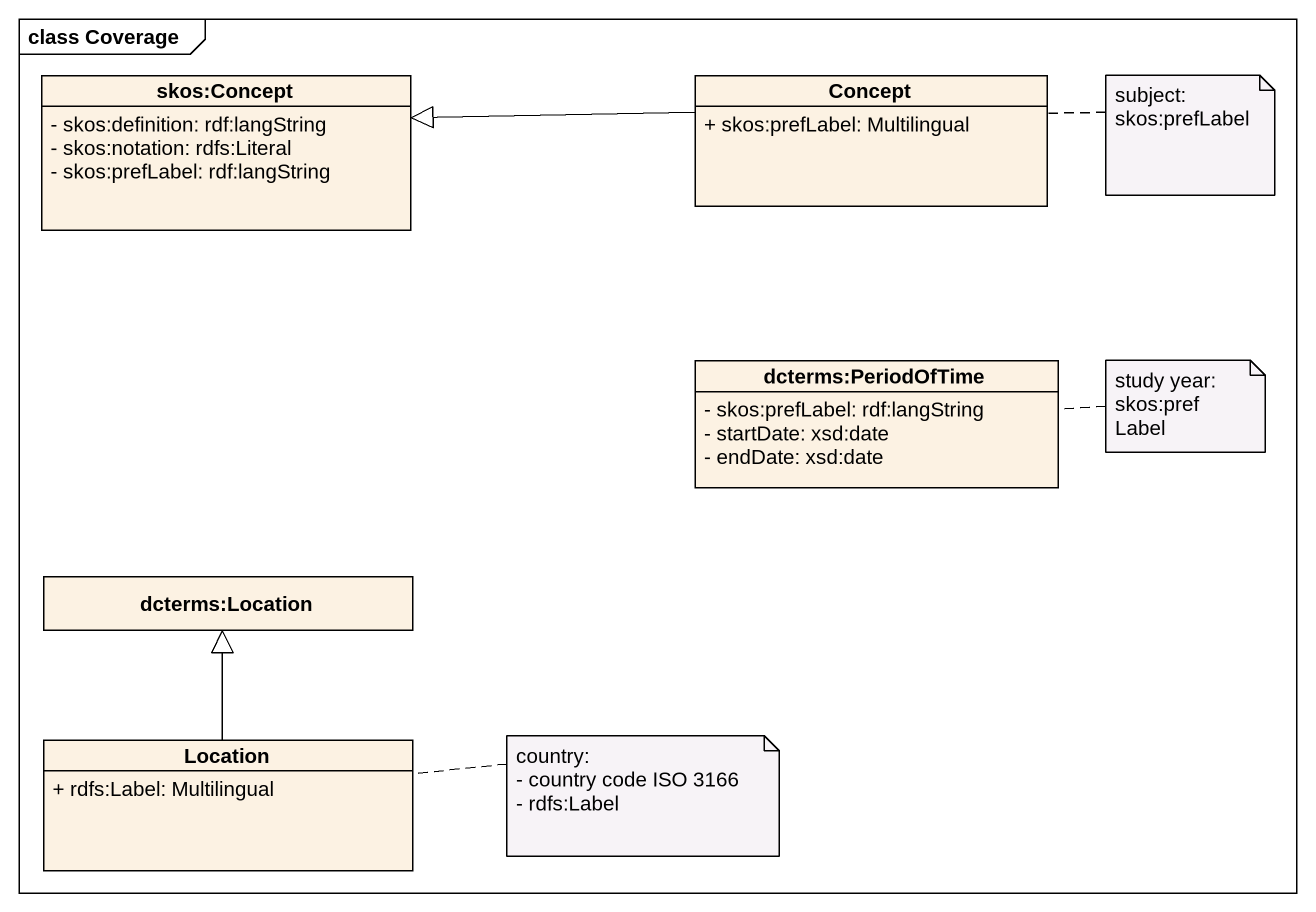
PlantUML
@startuml
mainframe class Coverage
hide circle
hide empty members
skinparam classAttributeIconSize 0
class "skos:Concept" as skos_Concept {
  - skos:definition: rdf:langString
  - skos:notation: rdfs:Literal
  - skos:prefLabel: rdf:langString
}
class Concept {
  + skos:prefLabel: Multilingual
}
class "dcterms:PeriodOfTime" as dcterms_PeriodOfTime {
  - skos:prefLabel: rdf:langString
  - startDate: xsd:date
  - endDate: xsd:date
}
class "dcterms:Location" as dcterms_Location
class Location {
  + rdfs:Label: Multilingual
}
Concept -left-|> skos_Concept
Location -up-|> dcterms_Location
note right of Concept
  subject:
  skos:prefLabel
end note
note right of dcterms_PeriodOfTime
  study year:
  skos:prefLabel
end note
note right of Location
  country:
  - country code ISO 3166
  - rdfs:Label
end note
@enduml
